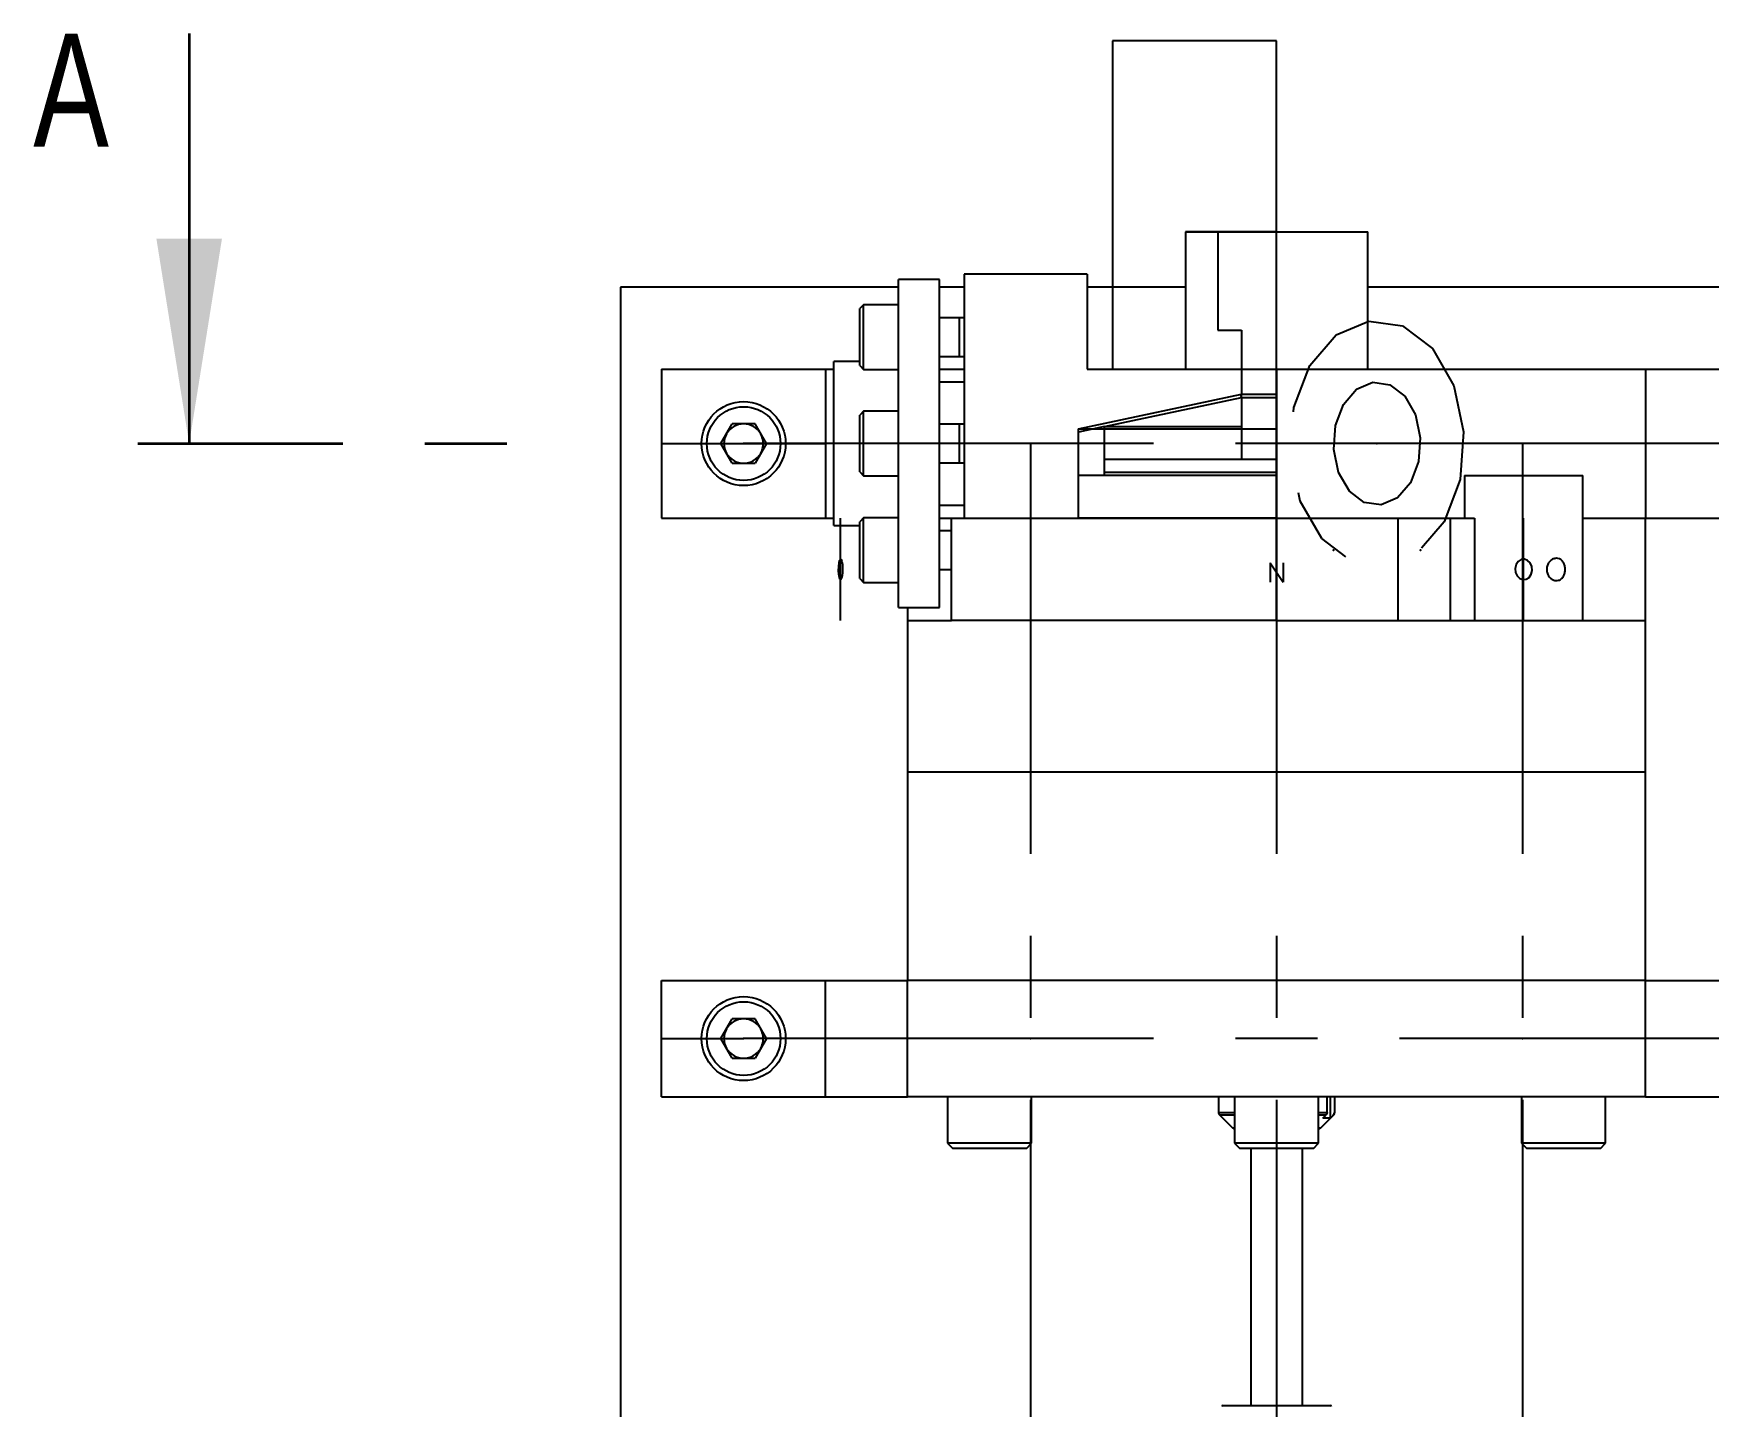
# Model space of a CAD drawing. Header units: inches. Extents: x -3.4 to 11, y -3.7 to 6.8.
# Drawn here: x -0.15 to 1.893, y 4.795 to 6.469 of the extents above; entities that cross this region are included whole.
import ezdxf

# ---------------------------------------------------------------- set-up
doc = ezdxf.new("R2010")
doc.units = ezdxf.units.IN
doc.header["$MEASUREMENT"] = 0
doc.header["$PDSIZE"] = -1
doc.linetypes.add('CENTERX2', pattern=[0.8, 0.5, -0.1, 0.1, -0.1])
doc.linetypes.add('PHANTOM', pattern=[0.5, 0.25, -0.05, 0.05, -0.05, 0.05, -0.05])
doc.styles.add('SLDTEXTSTYLE0', font='TXT', dxfattribs={"width": 0.75})

msp = doc.modelspace()

# ---------------------------------------------------------------- linework, layer by layer
at = {"color": 7, "linetype": 'Continuous', "lineweight": 35}
msp.add_line((0.04, 6.4686), (0.04, 5.9686), dxfattribs=at)
at = {"color": 7, "linetype": 'Continuous'}
for p, q in [((1.3662, 6.4595), (1.1662, 6.4595)), ((1.1662, 6.4595), (1.1662, 6.0595)), ((1.3662, 6.2268), (1.3662, 6.4595)), ((1.2943, 6.2268), (1.255, 6.2268)), ((1.255, 6.2268), (1.255, 6.0595)), ((1.2943, 6.2268), (1.2943, 6.1068)), ((1.3662, 6.0288), (1.3662, 6.2268)), ((1.2943, 6.1068), (1.3232, 6.1068)), ((1.3232, 6.1068), (1.3232, 6.0288)), ((1.1662, 6.0595), (1.255, 6.0595)), ((1.1247, 5.9866), (1.3232, 6.0288)), ((1.3662, 6.0288), (1.3662, 6.0248)), ((1.3662, 6.0248), (1.3662, 5.9493)), ((1.1247, 5.9826), (1.1247, 5.9866)), ((1.1247, 5.9296), (1.1247, 5.9826)), ((1.3662, 5.9493), (1.3662, 5.9296)), ((1.1247, 5.8777), (1.1247, 5.9296)), ((1.3662, 5.9296), (1.3662, 5.8777)), ((1.3662, 5.8777), (1.1247, 5.8777))]:
    msp.add_line(p, q, dxfattribs=at)
at = {"color": 7, "linetype": 'Continuous', "lineweight": 25}
for p, q in [((1.255, 6.2268), (1.255, 6.0595)), ((1.255, 6.2268), (1.4775, 6.2268)), ((1.4775, 6.0595), (1.4775, 6.2268)), ((0.9853, 6.175), (0.9853, 5.8777)), ((1.1353, 6.175), (0.9853, 6.175)), ((1.1353, 6.175), (1.1353, 6.0595)), ((0.5662, 6.1595), (0.5662, 3.5595)), ((0.9051, 6.1595), (0.5662, 6.1595)), ((0.9551, 6.1686), (0.9051, 6.1686)), ((0.9051, 5.7686), (0.9051, 6.1686)), ((0.9551, 5.7686), (0.9551, 6.1686)), ((0.9853, 6.1595), (0.9551, 6.1595)), ((1.255, 6.1595), (1.1353, 6.1595)), ((2.1662, 6.1595), (1.4775, 6.1595)), ((0.8625, 6.1379), (0.8578, 6.1332)), ((0.8625, 6.1379), (0.8578, 6.1332)), ((0.8578, 6.0639), (0.8578, 6.1332)), ((0.9051, 6.1379), (0.8625, 6.1379)), ((0.9051, 6.1379), (0.8625, 6.1379)), ((0.8625, 6.0591), (0.8625, 6.1379)), ((0.9794, 6.1221), (0.9551, 6.1221)), ((0.9853, 6.1221), (0.9551, 6.1221)), ((0.9794, 6.0749), (0.9794, 6.1221)), ((0.8578, 6.0686), (0.8263, 6.0686)), ((0.8263, 5.8686), (0.8263, 6.0686)), ((0.9551, 6.0749), (0.9794, 6.0749)), ((0.9551, 6.0749), (0.9853, 6.0749)), ((0.6162, 6.0595), (0.6162, 5.8777)), ((0.6162, 6.0595), (0.8162, 6.0595)), ((0.8162, 6.0595), (0.8162, 5.8777)), ((0.8162, 6.0595), (0.8263, 6.0595)), ((0.8578, 6.0639), (0.8625, 6.0591)), ((0.8578, 6.0639), (0.8625, 6.0591)), ((0.8625, 6.0591), (0.9051, 6.0591)), ((0.8625, 6.0591), (0.9051, 6.0591)), ((0.9551, 6.0595), (0.9853, 6.0595)), ((1.1353, 6.0595), (1.3662, 6.0595)), ((1.3662, 6.0595), (1.3662, 5.8777)), ((1.3662, 6.0595), (1.8162, 6.0595)), ((1.8162, 6.0595), (1.8162, 5.8777)), ((1.8162, 6.0595), (1.9162, 6.0595)), ((0.9853, 6.0436), (0.9551, 6.0436)), ((0.8625, 6.008), (0.8578, 6.0033)), ((0.8625, 6.008), (0.8578, 6.0033)), ((0.9051, 6.008), (0.8625, 6.008)), ((0.9051, 6.008), (0.8625, 6.008)), ((0.8625, 5.9292), (0.8625, 6.008)), ((0.6885, 5.9686), (0.7024, 5.9926)), ((0.7301, 5.9926), (0.7024, 5.9926)), ((0.7439, 5.9686), (0.7301, 5.9926)), ((0.8578, 5.934), (0.8578, 6.0033)), ((0.9794, 5.9922), (0.9551, 5.9922)), ((0.9853, 5.9922), (0.9551, 5.9922)), ((0.9794, 5.945), (0.9794, 5.9922)), ((0.7024, 5.9446), (0.6885, 5.9686)), ((0.7439, 5.9686), (0.7301, 5.9446)), ((0.7024, 5.9446), (0.7301, 5.9446)), ((0.9551, 5.945), (0.9794, 5.945)), ((0.9551, 5.945), (0.9853, 5.945)), ((0.8578, 5.934), (0.8625, 5.9292)), ((0.8578, 5.934), (0.8625, 5.9292)), ((0.8625, 5.9292), (0.9051, 5.9292)), ((0.8625, 5.9292), (0.9051, 5.9292)), ((1.5953, 5.9296), (1.5953, 5.8777)), ((1.5953, 5.9296), (1.6164, 5.9296)), ((1.6164, 5.9296), (1.7396, 5.9296)), ((1.7396, 5.7527), (1.7396, 5.9296)), ((0.9551, 5.8936), (0.9853, 5.8936)), ((0.6162, 5.8777), (0.8162, 5.8777)), ((0.8162, 5.8777), (0.8263, 5.8777)), ((0.8263, 5.8686), (0.8578, 5.8686)), ((0.8625, 5.8781), (0.8578, 5.8734)), ((0.8625, 5.8781), (0.8578, 5.8734)), ((0.8578, 5.8041), (0.8578, 5.8734)), ((0.9051, 5.8781), (0.8625, 5.8781)), ((0.9051, 5.8781), (0.8625, 5.8781)), ((0.8625, 5.7993), (0.8625, 5.8781)), ((0.9551, 5.8777), (0.9696, 5.8777)), ((0.9696, 5.7527), (0.9696, 5.8777)), ((0.9696, 5.8777), (1.3662, 5.8777)), ((0.9853, 5.8777), (1.3662, 5.8777)), ((1.3662, 5.7527), (1.3662, 5.8777)), ((1.3662, 5.8777), (1.5139, 5.8777)), ((1.5139, 5.8777), (1.5139, 5.7527)), ((1.5139, 5.8777), (1.5778, 5.8777)), ((1.5778, 5.8777), (1.5778, 5.7527)), ((1.5778, 5.8777), (1.6074, 5.8777)), ((1.6074, 5.8777), (1.6074, 5.7527)), ((1.7396, 5.8777), (1.8162, 5.8777)), ((1.8162, 5.7527), (1.8162, 5.8777)), ((1.8162, 5.8777), (1.9162, 5.8777)), ((0.9696, 5.8623), (0.9551, 5.8623)), ((0.9696, 5.8623), (0.9551, 5.8623)), ((0.8578, 5.8041), (0.8625, 5.7993)), ((0.8578, 5.8041), (0.8625, 5.7993)), ((0.9551, 5.8151), (0.9696, 5.8151)), ((0.9551, 5.8151), (0.9696, 5.8151)), ((0.8625, 5.7993), (0.9051, 5.7993)), ((0.8625, 5.7993), (0.9051, 5.7993)), ((0.9051, 5.7686), (0.9551, 5.7686)), ((0.9162, 5.7686), (0.9162, 5.7527)), ((0.9165, 5.7527), (0.9165, 5.7686)), ((0.9162, 5.7527), (0.9162, 5.5683)), ((0.9162, 5.7527), (0.9696, 5.7527)), ((0.9162, 5.7527), (0.9165, 5.7527)), ((1.3662, 5.7527), (0.9696, 5.7527)), ((1.3662, 5.7527), (1.5139, 5.7527)), ((1.5139, 5.7527), (1.5778, 5.7527)), ((1.5778, 5.7527), (1.6074, 5.7527)), ((1.6074, 5.7527), (1.7396, 5.7527)), ((1.7396, 5.7527), (1.8162, 5.7527)), ((1.8162, 5.5683), (1.8162, 5.7527)), ((0.9162, 5.5683), (0.9162, 5.314)), ((0.9162, 5.5683), (1.8162, 5.5683)), ((1.8162, 5.314), (1.8162, 5.5683)), ((0.6162, 5.1723), (0.6162, 5.314)), ((0.6162, 5.314), (0.8162, 5.314)), ((0.8162, 5.1723), (0.8162, 5.314)), ((0.8162, 5.314), (0.9162, 5.314)), ((1.8162, 5.314), (0.9162, 5.314)), ((0.9162, 5.1723), (0.9162, 5.314)), ((1.8162, 5.1723), (1.8162, 5.314)), ((1.8162, 5.314), (1.9162, 5.314)), ((0.6885, 5.2431), (0.7024, 5.2671)), ((0.7301, 5.2671), (0.7024, 5.2671)), ((0.7439, 5.2431), (0.7301, 5.2671)), ((0.7024, 5.2191), (0.6885, 5.2431)), ((0.7439, 5.2431), (0.7301, 5.2191)), ((0.7024, 5.2191), (0.7301, 5.2191)), ((0.6162, 5.1723), (0.8162, 5.1723)), ((0.8162, 5.1723), (0.9162, 5.1723)), ((1.8162, 5.1723), (0.9162, 5.1723)), ((0.965, 5.1723), (0.965, 5.1156)), ((1.0674, 5.1156), (1.0674, 5.1723)), ((1.2954, 5.1722), (1.2954, 5.1532)), ((1.315, 5.1723), (1.315, 5.1156)), ((1.4174, 5.1156), (1.4174, 5.1723)), ((1.4277, 5.1532), (1.4277, 5.1722)), ((1.4314, 5.1723), (1.4314, 5.146)), ((1.4366, 5.1722), (1.4366, 5.1532)), ((1.4371, 5.1532), (1.4371, 5.1722)), ((1.665, 5.1723), (1.665, 5.1156)), ((1.7674, 5.1156), (1.7674, 5.1723)), ((1.8162, 5.1723), (1.9162, 5.1723)), ((1.2968, 5.1499), (1.3123, 5.1343)), ((1.4201, 5.1343), (1.4357, 5.1499)), ((1.4314, 5.146), (1.4225, 5.146)), ((0.965, 5.1156), (0.9713, 5.1093)), ((1.0674, 5.1156), (0.965, 5.1156)), ((1.0611, 5.1093), (0.9713, 5.1093)), ((1.0611, 5.1093), (1.0674, 5.1156)), ((1.315, 5.1156), (1.3213, 5.1093)), ((1.4174, 5.1156), (1.315, 5.1156)), ((1.4111, 5.1093), (1.3213, 5.1093)), ((1.3347, 5.1093), (1.3347, 4.7959)), ((1.3977, 4.7959), (1.3977, 5.1093)), ((1.4111, 5.1093), (1.4174, 5.1156)), ((1.665, 5.1156), (1.6713, 5.1093)), ((1.7674, 5.1156), (1.665, 5.1156)), ((1.7611, 5.1093), (1.6713, 5.1093)), ((1.7611, 5.1093), (1.7674, 5.1156)), ((1.3006, 4.7959), (1.3435, 4.7959)), ((1.3435, 4.7959), (1.4318, 4.7959))]:
    msp.add_line(p, q, dxfattribs=at)
at = {"color": 7, "linetype": 'CENTERX2'}
for p, q in [((1.3662, 6.2268), (1.2943, 6.2268)), ((0.5662, 6.1595), (0.5662, 3.5595)), ((1.3662, 5.8777), (1.3662, 6.0595)), ((1.8162, 6.0595), (1.8162, 5.8777)), ((1.3232, 6.0248), (1.3224, 6.0286)), ((1.3232, 6.0248), (1.3232, 6.0288)), ((1.3232, 6.0288), (1.3662, 6.0288)), ((1.1562, 5.9893), (1.3232, 6.0248)), ((1.3232, 6.0248), (1.3662, 6.0248)), ((1.3232, 6.0248), (1.3232, 5.9493)), ((1.1562, 5.9893), (1.1247, 5.9826)), ((1.1247, 5.9866), (1.3662, 5.9866)), ((1.1562, 5.9893), (1.3232, 5.9893)), ((1.1562, 5.9493), (1.1562, 5.9893)), ((0.6162, 5.9686), (0.8162, 5.9686)), ((2.0162, 5.9686), (0.7162, 5.9686)), ((1.0662, 5.9686), (1.0662, 4.5046)), ((1.8162, 5.9686), (1.1247, 5.9686)), ((1.3662, 5.9686), (1.3662, 4.5046)), ((1.6662, 5.9686), (1.6662, 4.5046)), ((1.3662, 5.9493), (1.1562, 5.9493)), ((1.1562, 5.9335), (1.1562, 5.9493)), ((1.3662, 5.9493), (1.3662, 5.9335)), ((1.1562, 5.9296), (1.1247, 5.9296)), ((1.3662, 5.9335), (1.1562, 5.9335)), ((1.1562, 5.9296), (1.1562, 5.9335)), ((1.3662, 5.9296), (1.1562, 5.9296)), ((1.3662, 5.9335), (1.3662, 5.9296)), ((0.8345, 5.7527), (0.8345, 5.8777)), ((1.6674, 5.7527), (1.6674, 5.8777)), ((1.3583, 5.8233), (1.3583, 5.7996)), ((1.3583, 5.8233), (1.3741, 5.7996)), ((1.3741, 5.8233), (1.3741, 5.7996)), ((0.6162, 5.2431), (0.7162, 5.2431)), ((2.0162, 5.2431), (0.7162, 5.2431))]:
    msp.add_line(p, q, dxfattribs=at)
at = {"color": 7, "linetype": 'PHANTOM', "lineweight": 35}
msp.add_line((-0.0225, 5.9686), (0.4778, 5.9686), dxfattribs=at)
at = {"color": 8, "linetype": 'Continuous', "lineweight": 25}
for p, q in [((1.315, 5.1722), (1.2954, 5.1722)), ((1.4277, 5.1722), (1.4174, 5.1722)), ((1.4371, 5.1722), (1.4366, 5.1722)), ((1.2954, 5.1532), (1.315, 5.1532)), ((1.315, 5.1499), (1.2968, 5.1499)), ((1.4174, 5.1532), (1.4277, 5.1532)), ((1.4263, 5.1499), (1.4174, 5.1499)), ((1.4366, 5.1532), (1.4371, 5.1532)), ((1.3123, 5.1343), (1.315, 5.1343)), ((1.4174, 5.1343), (1.4201, 5.1343))]:
    msp.add_line(p, q, dxfattribs=at)
at = {"color": 7, "linetype": 'CENTERX2', "flags": 128}
msp.add_lwpolyline([(1.3872, 6.0125), (1.4068, 6.064), (1.4388, 6.1011), (1.4785, 6.1179), (1.5196, 6.1121), (1.5561, 6.0844), (1.5823, 6.039), (1.5942, 5.983), (1.5901, 5.9248), (1.5705, 5.8732), (1.5384, 5.8362), (1.4988, 5.8193), (1.4576, 5.8252), (1.4212, 5.8529), (1.395, 5.8982), (1.3831, 5.9542), (1.3872, 6.0125)], dxfattribs=at)
at = {"color": 7, "linetype": 'Continuous', "flags": 128}
for points in [[(1.4379, 5.9905), (1.4477, 6.0163), (1.4637, 6.0348), (1.4836, 6.0433), (1.5041, 6.0403), (1.5224, 6.0265), (1.5355, 6.0038), (1.5414, 5.9758), (1.5394, 5.9467), (1.5296, 5.9209), (1.5135, 5.9024), (1.4937, 5.894), (1.4731, 5.8969), (1.4549, 5.9107), (1.4418, 5.9334), (1.4359, 5.9614), (1.4379, 5.9905)], [(0.8321, 5.8188), (0.8326, 5.8231), (0.8333, 5.8262), (0.8342, 5.8276), (0.8352, 5.8271), (0.836, 5.8248), (0.8366, 5.821), (0.8369, 5.8164), (0.8368, 5.8115), (0.8363, 5.8072), (0.8356, 5.8041), (0.8347, 5.8027), (0.8337, 5.8032), (0.8329, 5.8055), (0.8323, 5.8093), (0.832, 5.814), (0.8321, 5.8188)], [(1.6774, 5.8188), (1.6755, 5.8231), (1.6723, 5.8262), (1.6684, 5.8276), (1.6644, 5.8271), (1.6608, 5.8248), (1.6583, 5.821), (1.6571, 5.8164), (1.6575, 5.8115), (1.6594, 5.8072), (1.6626, 5.8041), (1.6664, 5.8027), (1.6705, 5.8032), (1.6741, 5.8055), (1.6766, 5.8093), (1.6778, 5.814), (1.6774, 5.8188)]]:
    msp.add_lwpolyline(points, dxfattribs=at)
at = {"color": 7, "linetype": 'Continuous', "lineweight": 25}
for centre, radius in [((0.7162, 5.9686), 0.0512), ((0.7162, 5.9686), 0.0449), ((0.7162, 5.2431), 0.0512), ((0.7162, 5.2431), 0.0449)]:
    msp.add_circle(centre, radius, dxfattribs=at)
for centre, radius, start, end in [((0.7162, 5.9686), 0.024, 90, 150), ((0.7162, 5.9686), 0.024, 30, 90), ((0.7162, 5.9686), 0.024, 150, 210), ((0.7162, 5.9686), 0.024, 330, 30), ((0.7162, 5.9686), 0.024, 210, 270), ((0.7162, 5.9686), 0.024, 270, 330), ((0.7162, 5.2431), 0.024, 150, 210), ((0.7162, 5.2431), 0.024, 90, 150), ((0.7162, 5.2431), 0.024, 30, 90), ((0.7162, 5.2431), 0.024, 330, 30), ((0.7162, 5.2431), 0.024, 210, 270), ((0.7162, 5.2431), 0.024, 270, 330), ((1.3001, 5.1532), 0.00476, 180, 225), ((1.4323, 5.1532), 0.00476, 315, 0), ((1.3157, 5.1377), 0.00476, 225, 262.0318), ((1.4167, 5.1377), 0.00476, 277.9682, 315), ((1.3006, 4.7946), 0.00134, 90, 180), ((1.4318, 4.7946), 0.00134, 0, 90)]:
    msp.add_arc(centre, radius, start, end, dxfattribs=at)
for points, knots in [([(1.7181, 5.8152), (1.718, 5.8137), (1.7178, 5.8106), (1.7161, 5.8066), (1.7135, 5.8035), (1.7102, 5.8017), (1.7063, 5.8014), (1.7025, 5.8026), (1.6992, 5.8053), (1.6966, 5.809), (1.6954, 5.8135), (1.6956, 5.8181), (1.6972, 5.8224), (1.6999, 5.8258), (1.7035, 5.8282), (1.7074, 5.829), (1.7111, 5.8283), (1.7143, 5.8262), (1.7166, 5.8229), (1.7179, 5.819), (1.7181, 5.8163), (1.7181, 5.8152)], [0, 0, 0, 0, 0.053038, 0.106051, 0.159661, 0.213674, 0.26705, 0.319755, 0.372769, 0.4266, 0.480515, 0.533608, 0.586266, 0.639543, 0.693533, 0.747229, 0.800097, 0.852879, 0.906428, 0.960451, 1, 1, 1, 1]), ([(1.4225, 5.146), (1.4233, 5.1467), (1.4246, 5.148), (1.4258, 5.1493), (1.4263, 5.1499)], [0, 0, 0, 0, 0.594658, 1, 1, 1, 1]), ([(1.4277, 5.1532), (1.4277, 5.153), (1.4276, 5.1522), (1.4273, 5.151), (1.4266, 5.1502), (1.4263, 5.1499)], [0, 0, 0, 0, 0.198386, 0.621602, 1, 1, 1, 1]), ([(1.4352, 5.1499), (1.4353, 5.15), (1.4358, 5.1504), (1.4363, 5.1513), (1.4366, 5.1524), (1.4366, 5.153), (1.4366, 5.1532)], [0, 0, 0, 0, 0.100136, 0.53439, 0.801761, 1, 1, 1, 1])]:
    msp.add_open_spline(points, degree=3, knots=knots, dxfattribs=at)
at = {"color": 7, "linetype": 'Continuous'}
for p in [(0.7162, 5.9686), (0.7162, 5.9686), (1.0662, 5.9686), (1.4886, 5.9686), (1.6662, 5.9686), (1.4356, 5.8387), (1.5417, 5.8387), (1.3662, 5.8115), (0.7162, 5.2431), (0.7162, 5.2431), (1.0662, 5.2431), (1.6662, 5.2431)]:
    msp.add_point(p, dxfattribs=at)
at = {"color": 7, "linetype": 'Continuous', "lineweight": 35}
msp.add_solid([(0.04, 5.9686), (0.08, 6.2186), (0, 6.2186)], dxfattribs=at)

# ---------------------------------------------------------------- texts
at = {"color": 7, "linetype": 'Continuous', "insert": (-0.1501, 6.4686), "char_height": 0.1378, "attachment_point": 1, "style": 'SLDTEXTSTYLE0'}
msp.add_mtext('A', dxfattribs=at)

doc.saveas('drawing.dxf')
